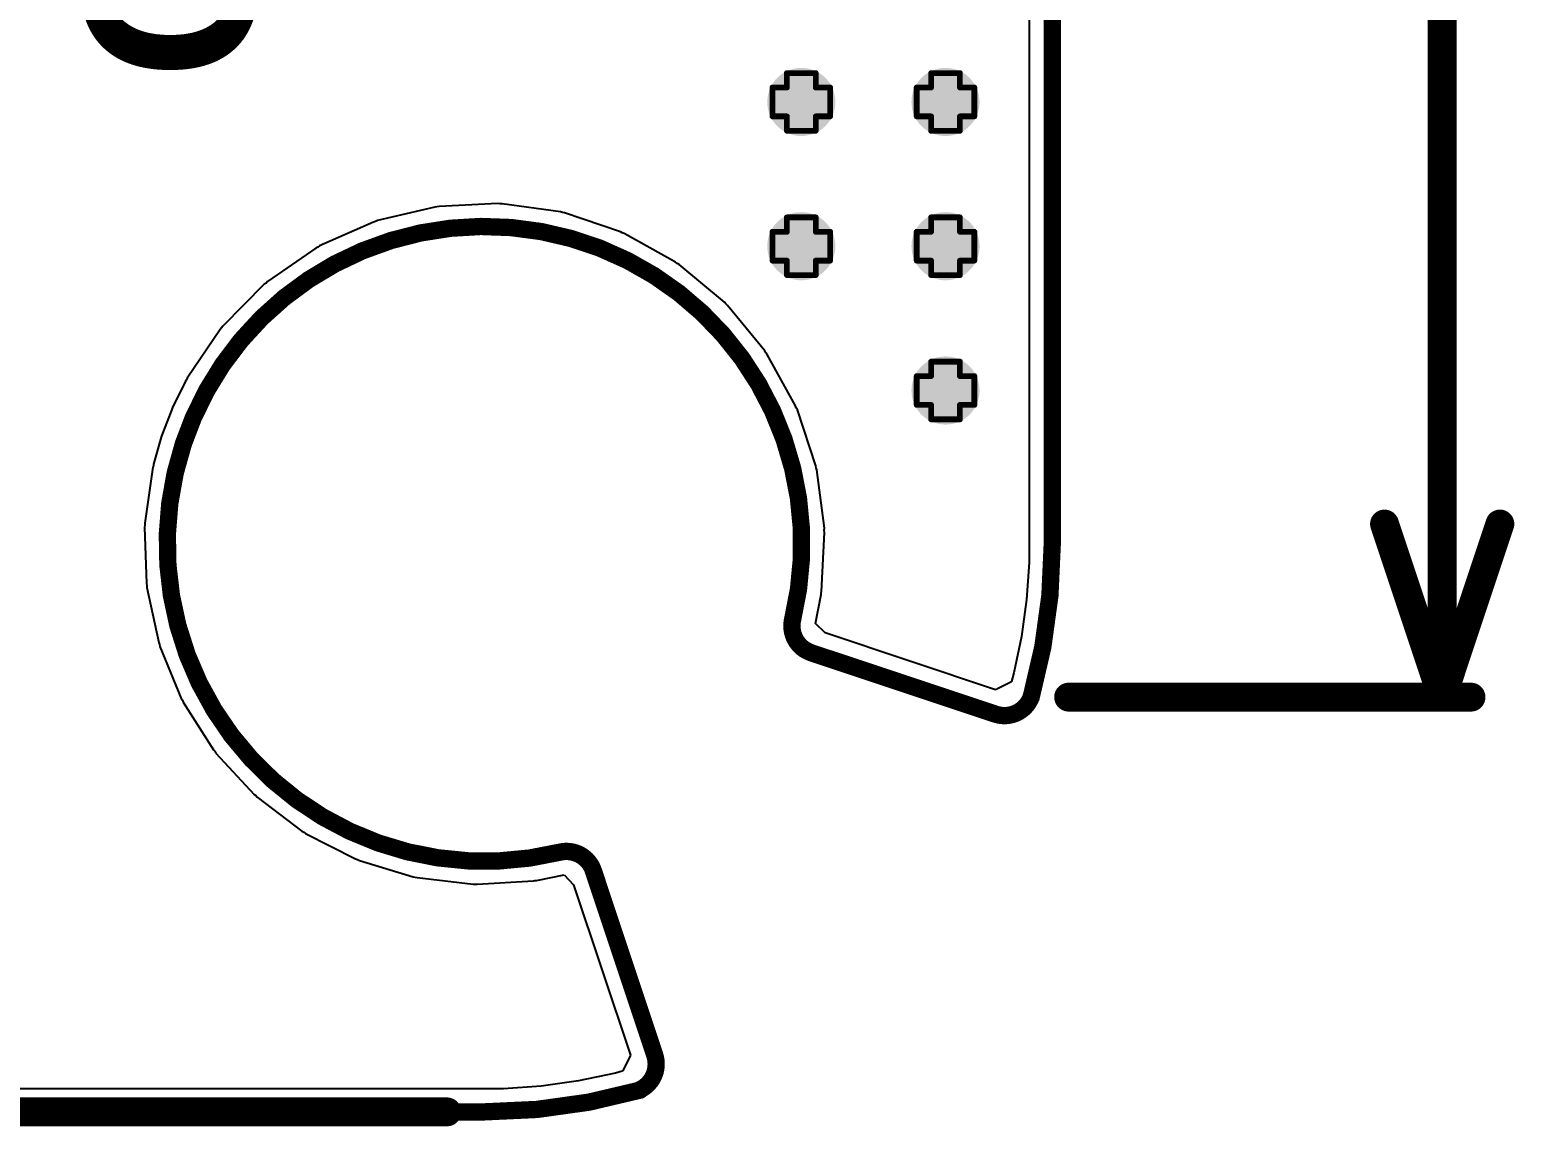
# Model space of a CAD drawing. Header units: inches. Extents: x -25 to 271, y -41 to 15.
# Drawn here: x 69.48 to 82.55, y -38.12 to -28.46 of the extents above; entities that cross this region are included whole.
import ezdxf

# ---------------------------------------------------------------- set-up
doc = ezdxf.new("R2010")
doc.units = ezdxf.units.IN
for name, color, linetype in [('Board_outline', 216, 'Continuous'), ('Bottom Layer', 5, 'Continuous'), ('Bottom Overlay', 54, 'Continuous'), ('Dimensions', 6, 'Continuous'), ('Drill Drawing', 1, 'Continuous'), ('Top Layer', 1, 'Continuous'), ('Via Holes', 16, 'Continuous')]:
    doc.layers.add(name, color=color, linetype=linetype)
doc.styles.add('Arial_Bold', font='', dxfattribs={"height": 0.2})
doc.styles.get('Arial_Bold').set_extended_font_data('Arial', bold=True)

msp = doc.modelspace()

# ---------------------------------------------------------------- hatches: boundary and pattern name
at = {"layer": 'Bottom Layer'}
h = msp.add_hatch(color=5, dxfattribs=at)
edge = h.paths.add_edge_path()
edge.add_arc((76.27112, -29.098494), 0.2999994, 0, 360)
h = msp.add_hatch(color=5, dxfattribs=at)
edge = h.paths.add_edge_path()
edge.add_arc((77.54111999999999, -29.098494), 0.2999994, 0, 360)
h = msp.add_hatch(color=5, dxfattribs=at)
edge = h.paths.add_edge_path()
edge.add_arc((76.27112, -30.368494), 0.2999994, 0, 360)
h = msp.add_hatch(color=5, dxfattribs=at)
edge = h.paths.add_edge_path()
edge.add_arc((77.54111999999999, -30.368494), 0.2999994, 0, 360)
h = msp.add_hatch(color=5, dxfattribs=at)
edge = h.paths.add_edge_path()
edge.add_arc((77.54111999999999, -31.638494), 0.2999994, 0, 360)
at = {"layer": 'Top Layer'}
h = msp.add_hatch(color=1, dxfattribs=at)
edge = h.paths.add_edge_path()
edge.add_arc((76.27112, -29.098494), 0.2999994, 0, 360)
h = msp.add_hatch(color=1, dxfattribs=at)
edge = h.paths.add_edge_path()
edge.add_arc((77.54111999999999, -29.098494), 0.2999994, 0, 360)
h = msp.add_hatch(color=1, dxfattribs=at)
edge = h.paths.add_edge_path()
edge.add_arc((76.27112, -30.368494), 0.2999994, 0, 360)
h = msp.add_hatch(color=1, dxfattribs=at)
edge = h.paths.add_edge_path()
edge.add_arc((77.54111999999999, -30.368494), 0.2999994, 0, 360)
h = msp.add_hatch(color=1, dxfattribs=at)
edge = h.paths.add_edge_path()
edge.add_arc((77.54111999999999, -31.638494), 0.2999994, 0, 360)
at = {"layer": 'Via Holes'}
h = msp.add_hatch(color=7, dxfattribs=at)
edge = h.paths.add_edge_path()
edge.add_arc((76.27112, -29.098494), 0.1499997, 0, 360)
h = msp.add_hatch(color=7, dxfattribs=at)
edge = h.paths.add_edge_path()
edge.add_arc((77.54111999999999, -29.098494), 0.1499997, 0, 360)
h = msp.add_hatch(color=7, dxfattribs=at)
edge = h.paths.add_edge_path()
edge.add_arc((76.27112, -30.368494), 0.1499997, 0, 360)
h = msp.add_hatch(color=7, dxfattribs=at)
edge = h.paths.add_edge_path()
edge.add_arc((77.54111999999999, -30.368494), 0.1499997, 0, 360)
h = msp.add_hatch(color=7, dxfattribs=at)
edge = h.paths.add_edge_path()
edge.add_arc((77.54111999999999, -31.638494), 0.1499997, 0, 360)

# ---------------------------------------------------------------- linework, layer by layer
at = {"layer": 'Board_outline'}
for points in [[(78.481174, -32.988504, 0.1524, 0.1524, 0), (78.481174, 2.011426, 0.1524, 0.1524, 0)], [(70.91730799999999, -31.87776454, 0.1524, 0.1524, -0.9186689612377471), (76.19542799999999, -33.650682, 0.1524, 0.1524, 0)], [(70.830186, -32.105346, 0.1524, 0.1524, 0), (70.91730799999999, -31.877762, 0.1524, 0.1524, 0)], [(74.143362, -35.70299946, 0.1524, 0.1524, -0.5898416657947434), (70.83018854, -32.105346, 0.1524, 0.1524, 0)], [(78.481174, -32.988504, 0.1524, 0.1524, -0.06842916750726406), (78.29549999999999, -34.338006, 0.1524, 0.1524, 0)], [(76.359258, -33.947354, 0.1524, 0.1524, -0.3903331533676688), (76.19542546, -33.650682, 0.1524, 0.1524, 0)], [(76.359258, -33.947354, 0.1524, 0.1524, 0), (77.98130199999999, -34.487612, 0.1524, 0.1524, 0)], [(78.294738, -34.33775199999999, 0.1524, 0.1524, -0.4039957726788183), (77.98130199999999, -34.487612, 0.1524, 0.1524, 0)], [(78.294738, -34.33775199999999, 0.1524, 0.1524, 0), (78.29549999999999, -34.338006, 0.1524, 0.1524, 0)], [(74.143362, -35.703002, 0.1524, 0.1524, -0.3903246055902681), (74.44003654, -35.866578, 0.1524, 0.1524, 0)], [(74.440034, -35.866578, 0.1524, 0.1524, 0), (74.98029199999999, -37.488876, 0.1524, 0.1524, 0)], [(74.98029199999999, -37.488876, 0.1524, 0.1524, -0.3803282808230444), (74.849228, -37.79418399999999, 0.1524, 0.1524, 0)], [(74.850752, -37.797232, 0.1524, 0.1524, -0.06947564469493228), (73.481184, -37.988494, 0.1524, 0.1524, 0)], [(74.849228, -37.79418399999999, 0.1524, 0.1524, 0), (74.850752, -37.797232, 0.1524, 0.1524, 0)], [(-16.51889, -37.988494, 0.1524, 0.1524, 0), (73.481184, -37.988494, 0.1524, 0.1524, 0)]]:
    msp.add_lwpolyline(points, format="xyseb", dxfattribs=at)
for points in [[(70.87920799999999, -31.877762, 0.0762, 0.0762, 1), (70.95540799999999, -31.877762, 0.0762, 0.0762, 1)], [(70.87920799999999, -31.87776454, 0.0762, 0.0762, 1), (70.95540799999999, -31.87776454, 0.0762, 0.0762, 1)], [(70.792086, -32.105346, 0.0762, 0.0762, 1), (70.868286, -32.105346, 0.0762, 0.0762, 1)], [(70.79208854, -32.105346, 0.0762, 0.0762, 1), (70.86828854, -32.105346, 0.0762, 0.0762, 1)], [(78.443074, -32.988504, 0.0762, 0.0762, 1), (78.519274, -32.988504, 0.0762, 0.0762, 1)], [(78.443074, -32.988504, 0.0762, 0.0762, 1), (78.519274, -32.988504, 0.0762, 0.0762, 1)], [(76.15732546, -33.650682, 0.0762, 0.0762, 1), (76.23352546, -33.650682, 0.0762, 0.0762, 1)], [(76.15732799999999, -33.650682, 0.0762, 0.0762, 1), (76.233528, -33.650682, 0.0762, 0.0762, 1)], [(76.321158, -33.947354, 0.0762, 0.0762, 1), (76.397358, -33.947354, 0.0762, 0.0762, 1)], [(76.321158, -33.947354, 0.0762, 0.0762, 1), (76.397358, -33.947354, 0.0762, 0.0762, 1)], [(78.256638, -34.33775199999999, 0.0762, 0.0762, 1), (78.332838, -34.33775199999999, 0.0762, 0.0762, 1)], [(78.256638, -34.33775199999999, 0.0762, 0.0762, 1), (78.332838, -34.33775199999999, 0.0762, 0.0762, 1)], [(78.25739999999999, -34.338006, 0.0762, 0.0762, 1), (78.3336, -34.338006, 0.0762, 0.0762, 1)], [(78.25739999999999, -34.338006, 0.0762, 0.0762, 1), (78.3336, -34.338006, 0.0762, 0.0762, 1)], [(77.943202, -34.487612, 0.0762, 0.0762, 1), (78.01940199999999, -34.487612, 0.0762, 0.0762, 1)], [(77.943202, -34.487612, 0.0762, 0.0762, 1), (78.01940199999999, -34.487612, 0.0762, 0.0762, 1)], [(74.105262, -35.70299946, 0.0762, 0.0762, 1), (74.181462, -35.70299946, 0.0762, 0.0762, 1)], [(74.105262, -35.703002, 0.0762, 0.0762, 1), (74.181462, -35.703002, 0.0762, 0.0762, 1)], [(74.401934, -35.866578, 0.0762, 0.0762, 1), (74.478134, -35.866578, 0.0762, 0.0762, 1)], [(74.40193654, -35.866578, 0.0762, 0.0762, 1), (74.47813654, -35.866578, 0.0762, 0.0762, 1)], [(74.942192, -37.488876, 0.0762, 0.0762, 1), (75.01839199999999, -37.488876, 0.0762, 0.0762, 1)], [(74.942192, -37.488876, 0.0762, 0.0762, 1), (75.01839199999999, -37.488876, 0.0762, 0.0762, 1)], [(74.811128, -37.79418399999999, 0.0762, 0.0762, 1), (74.887328, -37.79418399999999, 0.0762, 0.0762, 1)], [(74.811128, -37.79418399999999, 0.0762, 0.0762, 1), (74.887328, -37.79418399999999, 0.0762, 0.0762, 1)], [(74.812652, -37.797232, 0.0762, 0.0762, 1), (74.88885199999999, -37.797232, 0.0762, 0.0762, 1)], [(74.812652, -37.797232, 0.0762, 0.0762, 1), (74.88885199999999, -37.797232, 0.0762, 0.0762, 1)], [(73.443084, -37.988494, 0.0762, 0.0762, 1), (73.519284, -37.988494, 0.0762, 0.0762, 1)], [(73.443084, -37.988494, 0.0762, 0.0762, 1), (73.519284, -37.988494, 0.0762, 0.0762, 1)]]:
    msp.add_lwpolyline(points, format="xyseb", close=True, dxfattribs=at)
at = {"layer": 'Bottom Layer'}
for p, q in [((78.27726533999999, -12.68313186), (78.2772628, -32.9884913)), ((73.0431356, -30.02346294), (72.53891003999999, -30.14323664)), ((73.0621348, -30.0227619), (73.0431356, -30.02346294)), ((73.0805879, -30.01817212), (73.0621348, -30.0227619)), ((73.59826276, -29.99358492), (73.0805879, -30.01817212)), ((73.61707653999999, -29.99640686), (73.59826276, -29.99358492)), ((73.63605034, -29.9953045), (73.61707653999999, -29.99640686)), ((74.14935894, -30.06675216), (73.63605034, -29.9953045)), ((74.16731673999999, -30.07299548), (74.14935894, -30.06675216)), ((72.50307826, -30.15535498), (72.02964258, -30.36619276)), ((72.52161772, -30.1511589), (72.50307826, -30.15535498)), ((72.53891003999999, -30.14323664), (72.52161772, -30.1511589)), ((74.18617624, -30.07541864), (74.16731673999999, -30.07299548)), ((74.67745796, -30.24043989999999), (74.18617624, -30.07541864)), ((74.69395017999999, -30.24989124), (74.67745796, -30.24043989999999)), ((74.71204259999999, -30.2557561), (74.69395017999999, -30.24989124)), ((75.16439627999999, -30.50867406), (74.71204259999999, -30.2557561)), ((71.99666321999999, -30.38471952), (71.57031914, -30.67937476)), ((72.01411556, -30.3771681), (71.99666321999999, -30.38471952)), ((72.02964258, -30.36619276), (72.01411556, -30.3771681)), ((75.17886666, -30.52101592), (75.16439627999999, -30.50867406)), ((75.195557, -30.53011674), (75.17886666, -30.52101592)), ((75.59341752, -30.8622319), (75.195557, -30.53011674)), ((71.54133012, -30.7036724), (71.17674106, -31.07199526)), ((71.55709082, -30.69302472), (71.54133012, -30.7036724)), ((71.57031914, -30.67937476), (71.55709082, -30.69302472)), ((75.60535805999999, -30.87703248), (75.59341752, -30.8622319)), ((75.6200799, -30.88905938), (75.60535805999999, -30.87703248)), ((75.94975666, -31.28894173999999), (75.6200799, -30.88905938)), ((71.15273805999999, -31.10123066), (70.86244654, -31.53055924)), ((71.16625594, -31.0878601), (71.15273805999999, -31.10123066)), ((71.17674106, -31.07199526), (71.16625594, -31.0878601)), ((75.95875842, -31.3056905), (75.94975666, -31.28894173999999)), ((75.97100884, -31.32023454), (75.95875842, -31.3056905)), ((76.22115566, -31.77412491999999), (75.97100884, -31.32023454)), ((70.84822, -31.55512612), (70.73416892, -31.7881127)), ((70.85689917999998, -31.54374692), (70.84822, -31.55512612)), ((70.86244654, -31.53055924), (70.85689917999998, -31.54374692)), ((70.72687911999999, -31.80486399999999), (70.63975457999999, -32.032448)), ((70.73180418, -31.79704334), (70.72687911999999, -31.80486399999999)), ((70.73416892, -31.7881127), (70.73180418, -31.79704334)), ((76.22690622, -31.79224528), (76.22115566, -31.77412491999999)), ((76.23626103999999, -31.808801), (76.22690622, -31.79224528)), ((76.39827748, -32.30108348), (76.23626103999999, -31.808801)), ((70.6340599, -32.0495549), (70.56617332, -32.28817774)), ((70.63821788, -32.0414396), (70.6340599, -32.0495549)), ((70.63975457999999, -32.032448), (70.63821788, -32.0414396)), ((70.56617332, -32.28817774), (70.56506841999999, -32.30182008)), ((70.56049895999999, -32.31472581999999), (70.48939673999999, -32.8052938)), ((70.56506841999999, -32.30182008), (70.56049895999999, -32.31472581999999)), ((76.40058379999999, -32.3199506), (76.39827748, -32.30108348)), ((76.40672044, -32.33795412), (76.40058379999999, -32.3199506)), ((76.47502865999999, -32.85168944), (76.40672044, -32.33795412)), ((70.48939673999999, -32.8052938), (70.49034923999999, -32.8234675)), ((70.49034923999999, -32.8234675), (70.48740538, -32.84141514)), ((70.48740538, -32.84141514), (70.50410842, -33.3368269)), ((76.44876252, -33.40700202), (76.47651456, -32.88948718)), ((76.47380946, -32.87066578), (76.47502865999999, -32.85168944)), ((76.47651456, -32.88948718), (76.47380946, -32.87066578)), ((78.2772628, -32.9884913), (78.27725009999999, -33.15240512)), ((78.27725009999999, -33.15240512), (78.2548473, -33.47941996)), ((70.50410842, -33.3368269), (70.5082537, -33.35453578)), ((70.5082537, -33.35453578), (70.50852802, -33.37273234)), ((70.50852802, -33.37273234), (70.61251054, -33.8573999)), ((76.39554951999999, -33.68976498), (76.44527255999999, -33.43516808)), ((76.44522429999999, -33.42086788), (76.44876252, -33.40700202)), ((76.44527255999999, -33.43516808), (76.44522429999999, -33.42086788)), ((78.2548473, -33.47941996), (78.21016362, -33.80419452)), ((76.4809113, -33.7729576), (76.39554951999999, -33.68976498)), ((70.61251054, -33.8573999), (70.61972413999999, -33.8741004)), ((77.98265835999999, -34.2731471), (76.4809113, -33.7729576)), ((78.21016362, -33.80419452), (78.14351147999999, -34.12467394)), ((70.61972413999999, -33.8741004), (70.62320648, -33.89195914)), ((70.62320648, -33.89195914), (70.81119441999999, -34.35062471999999)), ((78.11761618, -34.20562628), (77.98265835999999, -34.2731471)), ((78.12191639999999, -34.20032276), (78.11761618, -34.20562628)), ((78.14351147999999, -34.12467394), (78.12191639999999, -34.20032276)), ((70.81119441999999, -34.35062471999999), (70.82125027999999, -34.3657936)), ((70.82125027999999, -34.3657936), (70.82783142, -34.38275064)), ((70.82783142, -34.38275064), (71.09391165999999, -34.80097687999999)), ((71.09391165999999, -34.80097687999999), (71.10648465999999, -34.81412646)), ((71.10648465999999, -34.81412646), (71.11596139999999, -34.82965601999999)), ((71.11596139999999, -34.82965601999999), (71.45175702, -35.19428318)), ((71.45175702, -35.19428318), (71.466456, -35.20500452)), ((71.466456, -35.20500452), (71.47852608, -35.21861384)), ((71.47852608, -35.21861384), (71.87347575999999, -35.51817128)), ((71.87347575999999, -35.51817128), (71.88983843999999, -35.52612655999999)), ((71.88983843999999, -35.52612655999999), (71.9041234, -35.53738892)), ((71.9041234, -35.53738892), (72.34578114, -35.762438)), ((72.34578114, -35.762438), (72.3632919, -35.76737576)), ((72.3632919, -35.76737576), (72.3793447, -35.7759381)), ((72.3793447, -35.7759381), (72.85382431999999, -35.91940238)), ((72.85382431999999, -35.91940238), (72.87192689999999, -35.92116768)), ((72.87192689999999, -35.92116768), (72.88924461999999, -35.92676076)), ((72.88924461999999, -35.92676076), (73.38160838, -35.98412665999999)), ((73.9125268, -35.9545636), (73.9257602, -35.9510711)), ((73.9257602, -35.9510711), (73.93945079999999, -35.95109142)), ((73.93945079999999, -35.95109142), (74.18284376, -35.90304732)), ((74.18284376, -35.90304732), (74.26576205999999, -35.98860976)), ((73.38160838, -35.98412665999999), (73.39975159999999, -35.98266615999999)), ((73.39975159999999, -35.98266615999999), (73.4177729, -35.9851071)), ((73.4177729, -35.9851071), (73.9125268, -35.9545636)), ((74.26576205999999, -35.98860976), (74.76596679999999, -37.49065654)), ((74.76596679999999, -37.49065654), (74.69871013999999, -37.62583026)), ((74.6348774, -37.64670398), (74.30921384, -37.71547956)), ((74.69370887999999, -37.6299476), (74.6348774, -37.64670398)), ((74.69871013999999, -37.62583026), (74.69370887999999, -37.6299476)), ((73.9796209, -37.76150944), (73.64757431999999, -37.78458534)), ((74.30921384, -37.71547956), (73.9796209, -37.76150944)), ((73.48118146, -37.78458788), (42.90248214, -37.78458788)), ((73.64757431999999, -37.78458534), (73.48118146, -37.78458788))]:
    msp.add_line(p, q, dxfattribs=at)
at = {"layer": 'Dimensions'}
for points in [[(81.91499999999999, -34.33775199999999, 0.254, 0.254, 0), (81.91499999999999, -23.11237948, 0.254, 0.254, 0)], [(81.407, -32.81375199999999, 0.254, 0.254, 0), (81.91499999999999, -34.33775199999999, 0.254, 0.254, 0)], [(81.91499999999999, -34.33775199999999, 0.254, 0.254, 0), (82.423, -32.81375199999999, 0.254, 0.254, 0)], [(78.624938, -34.33775199999999, 0.254, 0.254, 0), (82.169, -34.33775199999999, 0.254, 0.254, 0)], [(50.827686, -37.988494, 0.254, 0.254, 0), (73.150984, -37.988494, 0.254, 0.254, 0)]]:
    msp.add_lwpolyline(points, format="xyseb", dxfattribs=at)
for points in [[(81.34349999999999, -32.81375199999999, 0.127, 0.127, 1), (81.4705, -32.81375199999999, 0.127, 0.127, 1)], [(82.3595, -32.81375199999999, 0.127, 0.127, 1), (82.48649999999999, -32.81375199999999, 0.127, 0.127, 1)], [(78.561438, -34.33775199999999, 0.127, 0.127, 1), (78.688438, -34.33775199999999, 0.127, 0.127, 1)], [(81.8515, -34.33775199999999, 0.127, 0.127, 1), (81.9785, -34.33775199999999, 0.127, 0.127, 1)], [(81.8515, -34.33775199999999, 0.127, 0.127, 1), (81.9785, -34.33775199999999, 0.127, 0.127, 1)], [(81.8515, -34.33775199999999, 0.127, 0.127, 1), (81.9785, -34.33775199999999, 0.127, 0.127, 1)], [(82.10549999999999, -34.33775199999999, 0.127, 0.127, 1), (82.23249999999999, -34.33775199999999, 0.127, 0.127, 1)], [(73.087484, -37.988494, 0.127, 0.127, 1), (73.214484, -37.988494, 0.127, 0.127, 1)]]:
    msp.add_lwpolyline(points, format="xyseb", close=True, dxfattribs=at)
at = {"layer": 'Drill Drawing'}
for points in [[(76.14411999999999, -28.971494, 0.0508, 0.0508, 0), (76.14411999999999, -28.844494, 0.0508, 0.0508, 0)], [(76.14411999999999, -28.844494, 0.0508, 0.0508, 0), (76.39811999999999, -28.844494, 0.0508, 0.0508, 0)], [(76.39811999999999, -28.971494, 0.0508, 0.0508, 0), (76.39811999999999, -28.844494, 0.0508, 0.0508, 0)], [(77.41412, -28.971494, 0.0508, 0.0508, 0), (77.41412, -28.844494, 0.0508, 0.0508, 0)], [(77.41412, -28.844494, 0.0508, 0.0508, 0), (77.66811999999999, -28.844494, 0.0508, 0.0508, 0)], [(77.66811999999999, -28.971494, 0.0508, 0.0508, 0), (77.66811999999999, -28.844494, 0.0508, 0.0508, 0)], [(76.01711999999999, -29.225494, 0.0508, 0.0508, 0), (76.01711999999999, -28.971494, 0.0508, 0.0508, 0)], [(76.01711999999999, -28.971494, 0.0508, 0.0508, 0), (76.14411999999999, -28.971494, 0.0508, 0.0508, 0)], [(76.39811999999999, -28.971494, 0.0508, 0.0508, 0), (76.52511999999999, -28.971494, 0.0508, 0.0508, 0)], [(76.52511999999999, -29.225494, 0.0508, 0.0508, 0), (76.52511999999999, -28.971494, 0.0508, 0.0508, 0)], [(77.28712, -29.225494, 0.0508, 0.0508, 0), (77.28712, -28.971494, 0.0508, 0.0508, 0)], [(77.28712, -28.971494, 0.0508, 0.0508, 0), (77.41412, -28.971494, 0.0508, 0.0508, 0)], [(77.66811999999999, -28.971494, 0.0508, 0.0508, 0), (77.79512, -28.971494, 0.0508, 0.0508, 0)], [(77.79512, -29.225494, 0.0508, 0.0508, 0), (77.79512, -28.971494, 0.0508, 0.0508, 0)], [(76.01711999999999, -29.225494, 0.0508, 0.0508, 0), (76.14411999999999, -29.225494, 0.0508, 0.0508, 0)], [(76.14411999999999, -29.352494, 0.0508, 0.0508, 0), (76.14411999999999, -29.225494, 0.0508, 0.0508, 0)], [(76.39811999999999, -29.225494, 0.0508, 0.0508, 0), (76.52511999999999, -29.225494, 0.0508, 0.0508, 0)], [(76.39811999999999, -29.352494, 0.0508, 0.0508, 0), (76.39811999999999, -29.225494, 0.0508, 0.0508, 0)], [(77.28712, -29.225494, 0.0508, 0.0508, 0), (77.41412, -29.225494, 0.0508, 0.0508, 0)], [(77.41412, -29.352494, 0.0508, 0.0508, 0), (77.41412, -29.225494, 0.0508, 0.0508, 0)], [(77.66811999999999, -29.225494, 0.0508, 0.0508, 0), (77.79512, -29.225494, 0.0508, 0.0508, 0)], [(77.66811999999999, -29.352494, 0.0508, 0.0508, 0), (77.66811999999999, -29.225494, 0.0508, 0.0508, 0)], [(76.14411999999999, -29.352494, 0.0508, 0.0508, 0), (76.39811999999999, -29.352494, 0.0508, 0.0508, 0)], [(77.41412, -29.352494, 0.0508, 0.0508, 0), (77.66811999999999, -29.352494, 0.0508, 0.0508, 0)], [(76.14411999999999, -30.241494, 0.0508, 0.0508, 0), (76.14411999999999, -30.114494, 0.0508, 0.0508, 0)], [(76.14411999999999, -30.114494, 0.0508, 0.0508, 0), (76.39811999999999, -30.114494, 0.0508, 0.0508, 0)], [(76.39811999999999, -30.241494, 0.0508, 0.0508, 0), (76.39811999999999, -30.114494, 0.0508, 0.0508, 0)], [(77.41412, -30.241494, 0.0508, 0.0508, 0), (77.41412, -30.114494, 0.0508, 0.0508, 0)], [(77.41412, -30.114494, 0.0508, 0.0508, 0), (77.66811999999999, -30.114494, 0.0508, 0.0508, 0)], [(77.66811999999999, -30.241494, 0.0508, 0.0508, 0), (77.66811999999999, -30.114494, 0.0508, 0.0508, 0)], [(76.01711999999999, -30.495494, 0.0508, 0.0508, 0), (76.01711999999999, -30.241494, 0.0508, 0.0508, 0)], [(76.01711999999999, -30.241494, 0.0508, 0.0508, 0), (76.14411999999999, -30.241494, 0.0508, 0.0508, 0)], [(76.39811999999999, -30.241494, 0.0508, 0.0508, 0), (76.52511999999999, -30.241494, 0.0508, 0.0508, 0)], [(76.52511999999999, -30.495494, 0.0508, 0.0508, 0), (76.52511999999999, -30.241494, 0.0508, 0.0508, 0)], [(77.28712, -30.495494, 0.0508, 0.0508, 0), (77.28712, -30.241494, 0.0508, 0.0508, 0)], [(77.28712, -30.241494, 0.0508, 0.0508, 0), (77.41412, -30.241494, 0.0508, 0.0508, 0)], [(77.66811999999999, -30.241494, 0.0508, 0.0508, 0), (77.79512, -30.241494, 0.0508, 0.0508, 0)], [(77.79512, -30.495494, 0.0508, 0.0508, 0), (77.79512, -30.241494, 0.0508, 0.0508, 0)], [(76.01711999999999, -30.495494, 0.0508, 0.0508, 0), (76.14411999999999, -30.495494, 0.0508, 0.0508, 0)], [(76.14411999999999, -30.622494, 0.0508, 0.0508, 0), (76.14411999999999, -30.495494, 0.0508, 0.0508, 0)], [(76.39811999999999, -30.495494, 0.0508, 0.0508, 0), (76.52511999999999, -30.495494, 0.0508, 0.0508, 0)], [(76.39811999999999, -30.622494, 0.0508, 0.0508, 0), (76.39811999999999, -30.495494, 0.0508, 0.0508, 0)], [(77.28712, -30.495494, 0.0508, 0.0508, 0), (77.41412, -30.495494, 0.0508, 0.0508, 0)], [(77.41412, -30.622494, 0.0508, 0.0508, 0), (77.41412, -30.495494, 0.0508, 0.0508, 0)], [(77.66811999999999, -30.495494, 0.0508, 0.0508, 0), (77.79512, -30.495494, 0.0508, 0.0508, 0)], [(77.66811999999999, -30.622494, 0.0508, 0.0508, 0), (77.66811999999999, -30.495494, 0.0508, 0.0508, 0)], [(76.14411999999999, -30.622494, 0.0508, 0.0508, 0), (76.39811999999999, -30.622494, 0.0508, 0.0508, 0)], [(77.41412, -30.622494, 0.0508, 0.0508, 0), (77.66811999999999, -30.622494, 0.0508, 0.0508, 0)], [(77.41412, -31.511494, 0.0508, 0.0508, 0), (77.41412, -31.384494, 0.0508, 0.0508, 0)], [(77.41412, -31.384494, 0.0508, 0.0508, 0), (77.66811999999999, -31.384494, 0.0508, 0.0508, 0)], [(77.66811999999999, -31.511494, 0.0508, 0.0508, 0), (77.66811999999999, -31.384494, 0.0508, 0.0508, 0)], [(77.28712, -31.765494, 0.0508, 0.0508, 0), (77.28712, -31.511494, 0.0508, 0.0508, 0)], [(77.28712, -31.511494, 0.0508, 0.0508, 0), (77.41412, -31.511494, 0.0508, 0.0508, 0)], [(77.66811999999999, -31.511494, 0.0508, 0.0508, 0), (77.79512, -31.511494, 0.0508, 0.0508, 0)], [(77.79512, -31.765494, 0.0508, 0.0508, 0), (77.79512, -31.511494, 0.0508, 0.0508, 0)], [(77.28712, -31.765494, 0.0508, 0.0508, 0), (77.41412, -31.765494, 0.0508, 0.0508, 0)], [(77.41412, -31.892494, 0.0508, 0.0508, 0), (77.41412, -31.765494, 0.0508, 0.0508, 0)], [(77.66811999999999, -31.765494, 0.0508, 0.0508, 0), (77.79512, -31.765494, 0.0508, 0.0508, 0)], [(77.66811999999999, -31.892494, 0.0508, 0.0508, 0), (77.66811999999999, -31.765494, 0.0508, 0.0508, 0)], [(77.41412, -31.892494, 0.0508, 0.0508, 0), (77.66811999999999, -31.892494, 0.0508, 0.0508, 0)]]:
    msp.add_lwpolyline(points, format="xyseb", dxfattribs=at)
for points in [[(76.13141999999999, -28.844494, 0.0254, 0.0254, 1), (76.15682, -28.844494, 0.0254, 0.0254, 1)], [(76.13141999999999, -28.844494, 0.0254, 0.0254, 1), (76.15682, -28.844494, 0.0254, 0.0254, 1)], [(76.38542, -28.844494, 0.0254, 0.0254, 1), (76.41082, -28.844494, 0.0254, 0.0254, 1)], [(76.38542, -28.844494, 0.0254, 0.0254, 1), (76.41082, -28.844494, 0.0254, 0.0254, 1)], [(77.40141999999999, -28.844494, 0.0254, 0.0254, 1), (77.42681999999999, -28.844494, 0.0254, 0.0254, 1)], [(77.40141999999999, -28.844494, 0.0254, 0.0254, 1), (77.42681999999999, -28.844494, 0.0254, 0.0254, 1)], [(77.65541999999999, -28.844494, 0.0254, 0.0254, 1), (77.68082, -28.844494, 0.0254, 0.0254, 1)], [(77.65541999999999, -28.844494, 0.0254, 0.0254, 1), (77.68082, -28.844494, 0.0254, 0.0254, 1)], [(76.00442, -28.971494, 0.0254, 0.0254, 1), (76.02982, -28.971494, 0.0254, 0.0254, 1)], [(76.00442, -28.971494, 0.0254, 0.0254, 1), (76.02982, -28.971494, 0.0254, 0.0254, 1)], [(76.13141999999999, -28.971494, 0.0254, 0.0254, 1), (76.15682, -28.971494, 0.0254, 0.0254, 1)], [(76.13141999999999, -28.971494, 0.0254, 0.0254, 1), (76.15682, -28.971494, 0.0254, 0.0254, 1)], [(76.38542, -28.971494, 0.0254, 0.0254, 1), (76.41082, -28.971494, 0.0254, 0.0254, 1)], [(76.38542, -28.971494, 0.0254, 0.0254, 1), (76.41082, -28.971494, 0.0254, 0.0254, 1)], [(76.51242, -28.971494, 0.0254, 0.0254, 1), (76.53782, -28.971494, 0.0254, 0.0254, 1)], [(76.51242, -28.971494, 0.0254, 0.0254, 1), (76.53782, -28.971494, 0.0254, 0.0254, 1)], [(77.27441999999999, -28.971494, 0.0254, 0.0254, 1), (77.29982, -28.971494, 0.0254, 0.0254, 1)], [(77.27441999999999, -28.971494, 0.0254, 0.0254, 1), (77.29982, -28.971494, 0.0254, 0.0254, 1)], [(77.40141999999999, -28.971494, 0.0254, 0.0254, 1), (77.42681999999999, -28.971494, 0.0254, 0.0254, 1)], [(77.40141999999999, -28.971494, 0.0254, 0.0254, 1), (77.42681999999999, -28.971494, 0.0254, 0.0254, 1)], [(77.65541999999999, -28.971494, 0.0254, 0.0254, 1), (77.68082, -28.971494, 0.0254, 0.0254, 1)], [(77.65541999999999, -28.971494, 0.0254, 0.0254, 1), (77.68082, -28.971494, 0.0254, 0.0254, 1)], [(77.78242, -28.971494, 0.0254, 0.0254, 1), (77.80781999999999, -28.971494, 0.0254, 0.0254, 1)], [(77.78242, -28.971494, 0.0254, 0.0254, 1), (77.80781999999999, -28.971494, 0.0254, 0.0254, 1)], [(76.00442, -29.225494, 0.0254, 0.0254, 1), (76.02982, -29.225494, 0.0254, 0.0254, 1)], [(76.00442, -29.225494, 0.0254, 0.0254, 1), (76.02982, -29.225494, 0.0254, 0.0254, 1)], [(76.13141999999999, -29.225494, 0.0254, 0.0254, 1), (76.15682, -29.225494, 0.0254, 0.0254, 1)], [(76.13141999999999, -29.225494, 0.0254, 0.0254, 1), (76.15682, -29.225494, 0.0254, 0.0254, 1)], [(76.38542, -29.225494, 0.0254, 0.0254, 1), (76.41082, -29.225494, 0.0254, 0.0254, 1)], [(76.38542, -29.225494, 0.0254, 0.0254, 1), (76.41082, -29.225494, 0.0254, 0.0254, 1)], [(76.51242, -29.225494, 0.0254, 0.0254, 1), (76.53782, -29.225494, 0.0254, 0.0254, 1)], [(76.51242, -29.225494, 0.0254, 0.0254, 1), (76.53782, -29.225494, 0.0254, 0.0254, 1)], [(77.27441999999999, -29.225494, 0.0254, 0.0254, 1), (77.29982, -29.225494, 0.0254, 0.0254, 1)], [(77.27441999999999, -29.225494, 0.0254, 0.0254, 1), (77.29982, -29.225494, 0.0254, 0.0254, 1)], [(77.40141999999999, -29.225494, 0.0254, 0.0254, 1), (77.42681999999999, -29.225494, 0.0254, 0.0254, 1)], [(77.40141999999999, -29.225494, 0.0254, 0.0254, 1), (77.42681999999999, -29.225494, 0.0254, 0.0254, 1)], [(77.65541999999999, -29.225494, 0.0254, 0.0254, 1), (77.68082, -29.225494, 0.0254, 0.0254, 1)], [(77.65541999999999, -29.225494, 0.0254, 0.0254, 1), (77.68082, -29.225494, 0.0254, 0.0254, 1)], [(77.78242, -29.225494, 0.0254, 0.0254, 1), (77.80781999999999, -29.225494, 0.0254, 0.0254, 1)], [(77.78242, -29.225494, 0.0254, 0.0254, 1), (77.80781999999999, -29.225494, 0.0254, 0.0254, 1)], [(76.13141999999999, -29.352494, 0.0254, 0.0254, 1), (76.15682, -29.352494, 0.0254, 0.0254, 1)], [(76.13141999999999, -29.352494, 0.0254, 0.0254, 1), (76.15682, -29.352494, 0.0254, 0.0254, 1)], [(76.38542, -29.352494, 0.0254, 0.0254, 1), (76.41082, -29.352494, 0.0254, 0.0254, 1)], [(76.38542, -29.352494, 0.0254, 0.0254, 1), (76.41082, -29.352494, 0.0254, 0.0254, 1)], [(77.40141999999999, -29.352494, 0.0254, 0.0254, 1), (77.42681999999999, -29.352494, 0.0254, 0.0254, 1)], [(77.40141999999999, -29.352494, 0.0254, 0.0254, 1), (77.42681999999999, -29.352494, 0.0254, 0.0254, 1)], [(77.65541999999999, -29.352494, 0.0254, 0.0254, 1), (77.68082, -29.352494, 0.0254, 0.0254, 1)], [(77.65541999999999, -29.352494, 0.0254, 0.0254, 1), (77.68082, -29.352494, 0.0254, 0.0254, 1)], [(76.13141999999999, -30.114494, 0.0254, 0.0254, 1), (76.15682, -30.114494, 0.0254, 0.0254, 1)], [(76.13141999999999, -30.114494, 0.0254, 0.0254, 1), (76.15682, -30.114494, 0.0254, 0.0254, 1)], [(76.38542, -30.114494, 0.0254, 0.0254, 1), (76.41082, -30.114494, 0.0254, 0.0254, 1)], [(76.38542, -30.114494, 0.0254, 0.0254, 1), (76.41082, -30.114494, 0.0254, 0.0254, 1)], [(77.40141999999999, -30.114494, 0.0254, 0.0254, 1), (77.42681999999999, -30.114494, 0.0254, 0.0254, 1)], [(77.40141999999999, -30.114494, 0.0254, 0.0254, 1), (77.42681999999999, -30.114494, 0.0254, 0.0254, 1)], [(77.65541999999999, -30.114494, 0.0254, 0.0254, 1), (77.68082, -30.114494, 0.0254, 0.0254, 1)], [(77.65541999999999, -30.114494, 0.0254, 0.0254, 1), (77.68082, -30.114494, 0.0254, 0.0254, 1)], [(76.00442, -30.241494, 0.0254, 0.0254, 1), (76.02982, -30.241494, 0.0254, 0.0254, 1)], [(76.00442, -30.241494, 0.0254, 0.0254, 1), (76.02982, -30.241494, 0.0254, 0.0254, 1)], [(76.13141999999999, -30.241494, 0.0254, 0.0254, 1), (76.15682, -30.241494, 0.0254, 0.0254, 1)], [(76.13141999999999, -30.241494, 0.0254, 0.0254, 1), (76.15682, -30.241494, 0.0254, 0.0254, 1)], [(76.38542, -30.241494, 0.0254, 0.0254, 1), (76.41082, -30.241494, 0.0254, 0.0254, 1)], [(76.38542, -30.241494, 0.0254, 0.0254, 1), (76.41082, -30.241494, 0.0254, 0.0254, 1)], [(76.51242, -30.241494, 0.0254, 0.0254, 1), (76.53782, -30.241494, 0.0254, 0.0254, 1)], [(76.51242, -30.241494, 0.0254, 0.0254, 1), (76.53782, -30.241494, 0.0254, 0.0254, 1)], [(77.27441999999999, -30.241494, 0.0254, 0.0254, 1), (77.29982, -30.241494, 0.0254, 0.0254, 1)], [(77.27441999999999, -30.241494, 0.0254, 0.0254, 1), (77.29982, -30.241494, 0.0254, 0.0254, 1)], [(77.40141999999999, -30.241494, 0.0254, 0.0254, 1), (77.42681999999999, -30.241494, 0.0254, 0.0254, 1)], [(77.40141999999999, -30.241494, 0.0254, 0.0254, 1), (77.42681999999999, -30.241494, 0.0254, 0.0254, 1)], [(77.65541999999999, -30.241494, 0.0254, 0.0254, 1), (77.68082, -30.241494, 0.0254, 0.0254, 1)], [(77.65541999999999, -30.241494, 0.0254, 0.0254, 1), (77.68082, -30.241494, 0.0254, 0.0254, 1)], [(77.78242, -30.241494, 0.0254, 0.0254, 1), (77.80781999999999, -30.241494, 0.0254, 0.0254, 1)], [(77.78242, -30.241494, 0.0254, 0.0254, 1), (77.80781999999999, -30.241494, 0.0254, 0.0254, 1)], [(76.00442, -30.495494, 0.0254, 0.0254, 1), (76.02982, -30.495494, 0.0254, 0.0254, 1)], [(76.00442, -30.495494, 0.0254, 0.0254, 1), (76.02982, -30.495494, 0.0254, 0.0254, 1)], [(76.13141999999999, -30.495494, 0.0254, 0.0254, 1), (76.15682, -30.495494, 0.0254, 0.0254, 1)], [(76.13141999999999, -30.495494, 0.0254, 0.0254, 1), (76.15682, -30.495494, 0.0254, 0.0254, 1)], [(76.38542, -30.495494, 0.0254, 0.0254, 1), (76.41082, -30.495494, 0.0254, 0.0254, 1)], [(76.38542, -30.495494, 0.0254, 0.0254, 1), (76.41082, -30.495494, 0.0254, 0.0254, 1)], [(76.51242, -30.495494, 0.0254, 0.0254, 1), (76.53782, -30.495494, 0.0254, 0.0254, 1)], [(76.51242, -30.495494, 0.0254, 0.0254, 1), (76.53782, -30.495494, 0.0254, 0.0254, 1)], [(77.27441999999999, -30.495494, 0.0254, 0.0254, 1), (77.29982, -30.495494, 0.0254, 0.0254, 1)], [(77.27441999999999, -30.495494, 0.0254, 0.0254, 1), (77.29982, -30.495494, 0.0254, 0.0254, 1)], [(77.40141999999999, -30.495494, 0.0254, 0.0254, 1), (77.42681999999999, -30.495494, 0.0254, 0.0254, 1)], [(77.40141999999999, -30.495494, 0.0254, 0.0254, 1), (77.42681999999999, -30.495494, 0.0254, 0.0254, 1)], [(77.65541999999999, -30.495494, 0.0254, 0.0254, 1), (77.68082, -30.495494, 0.0254, 0.0254, 1)], [(77.65541999999999, -30.495494, 0.0254, 0.0254, 1), (77.68082, -30.495494, 0.0254, 0.0254, 1)], [(77.78242, -30.495494, 0.0254, 0.0254, 1), (77.80781999999999, -30.495494, 0.0254, 0.0254, 1)], [(77.78242, -30.495494, 0.0254, 0.0254, 1), (77.80781999999999, -30.495494, 0.0254, 0.0254, 1)], [(76.13141999999999, -30.622494, 0.0254, 0.0254, 1), (76.15682, -30.622494, 0.0254, 0.0254, 1)], [(76.13141999999999, -30.622494, 0.0254, 0.0254, 1), (76.15682, -30.622494, 0.0254, 0.0254, 1)], [(76.38542, -30.622494, 0.0254, 0.0254, 1), (76.41082, -30.622494, 0.0254, 0.0254, 1)], [(76.38542, -30.622494, 0.0254, 0.0254, 1), (76.41082, -30.622494, 0.0254, 0.0254, 1)], [(77.40141999999999, -30.622494, 0.0254, 0.0254, 1), (77.42681999999999, -30.622494, 0.0254, 0.0254, 1)], [(77.40141999999999, -30.622494, 0.0254, 0.0254, 1), (77.42681999999999, -30.622494, 0.0254, 0.0254, 1)], [(77.65541999999999, -30.622494, 0.0254, 0.0254, 1), (77.68082, -30.622494, 0.0254, 0.0254, 1)], [(77.65541999999999, -30.622494, 0.0254, 0.0254, 1), (77.68082, -30.622494, 0.0254, 0.0254, 1)], [(77.40141999999999, -31.384494, 0.0254, 0.0254, 1), (77.42681999999999, -31.384494, 0.0254, 0.0254, 1)], [(77.40141999999999, -31.384494, 0.0254, 0.0254, 1), (77.42681999999999, -31.384494, 0.0254, 0.0254, 1)], [(77.65541999999999, -31.384494, 0.0254, 0.0254, 1), (77.68082, -31.384494, 0.0254, 0.0254, 1)], [(77.65541999999999, -31.384494, 0.0254, 0.0254, 1), (77.68082, -31.384494, 0.0254, 0.0254, 1)], [(77.27441999999999, -31.511494, 0.0254, 0.0254, 1), (77.29982, -31.511494, 0.0254, 0.0254, 1)], [(77.27441999999999, -31.511494, 0.0254, 0.0254, 1), (77.29982, -31.511494, 0.0254, 0.0254, 1)], [(77.40141999999999, -31.511494, 0.0254, 0.0254, 1), (77.42681999999999, -31.511494, 0.0254, 0.0254, 1)], [(77.40141999999999, -31.511494, 0.0254, 0.0254, 1), (77.42681999999999, -31.511494, 0.0254, 0.0254, 1)], [(77.65541999999999, -31.511494, 0.0254, 0.0254, 1), (77.68082, -31.511494, 0.0254, 0.0254, 1)], [(77.65541999999999, -31.511494, 0.0254, 0.0254, 1), (77.68082, -31.511494, 0.0254, 0.0254, 1)], [(77.78242, -31.511494, 0.0254, 0.0254, 1), (77.80781999999999, -31.511494, 0.0254, 0.0254, 1)], [(77.78242, -31.511494, 0.0254, 0.0254, 1), (77.80781999999999, -31.511494, 0.0254, 0.0254, 1)], [(77.27441999999999, -31.765494, 0.0254, 0.0254, 1), (77.29982, -31.765494, 0.0254, 0.0254, 1)], [(77.27441999999999, -31.765494, 0.0254, 0.0254, 1), (77.29982, -31.765494, 0.0254, 0.0254, 1)], [(77.40141999999999, -31.765494, 0.0254, 0.0254, 1), (77.42681999999999, -31.765494, 0.0254, 0.0254, 1)], [(77.40141999999999, -31.765494, 0.0254, 0.0254, 1), (77.42681999999999, -31.765494, 0.0254, 0.0254, 1)], [(77.65541999999999, -31.765494, 0.0254, 0.0254, 1), (77.68082, -31.765494, 0.0254, 0.0254, 1)], [(77.65541999999999, -31.765494, 0.0254, 0.0254, 1), (77.68082, -31.765494, 0.0254, 0.0254, 1)], [(77.78242, -31.765494, 0.0254, 0.0254, 1), (77.80781999999999, -31.765494, 0.0254, 0.0254, 1)], [(77.78242, -31.765494, 0.0254, 0.0254, 1), (77.80781999999999, -31.765494, 0.0254, 0.0254, 1)], [(77.40141999999999, -31.892494, 0.0254, 0.0254, 1), (77.42681999999999, -31.892494, 0.0254, 0.0254, 1)], [(77.40141999999999, -31.892494, 0.0254, 0.0254, 1), (77.42681999999999, -31.892494, 0.0254, 0.0254, 1)], [(77.65541999999999, -31.892494, 0.0254, 0.0254, 1), (77.68082, -31.892494, 0.0254, 0.0254, 1)], [(77.65541999999999, -31.892494, 0.0254, 0.0254, 1), (77.68082, -31.892494, 0.0254, 0.0254, 1)]]:
    msp.add_lwpolyline(points, format="xyseb", close=True, dxfattribs=at)
at = {"layer": 'Top Layer'}
for p, q in [((78.27726533999999, -12.68313186), (78.2772628, -32.9884913)), ((78.27726533999999, -15.039594), (78.2772628, -32.9884913)), ((73.0431356, -30.02346294), (72.53891003999999, -30.14323664)), ((73.0431356, -30.02346294), (72.53891003999999, -30.14323664)), ((73.0621348, -30.0227619), (73.0431356, -30.02346294)), ((73.0621348, -30.0227619), (73.0431356, -30.02346294)), ((73.0805879, -30.01817212), (73.0621348, -30.0227619)), ((73.0805879, -30.01817212), (73.0621348, -30.0227619)), ((73.59826276, -29.99358492), (73.0805879, -30.01817212)), ((73.59826276, -29.99358492), (73.0805879, -30.01817212)), ((73.61707653999999, -29.99640686), (73.59826276, -29.99358492)), ((73.61707653999999, -29.99640686), (73.59826276, -29.99358492)), ((73.63605034, -29.9953045), (73.61707653999999, -29.99640686)), ((73.63605034, -29.9953045), (73.61707653999999, -29.99640686)), ((74.14935894, -30.06675216), (73.63605034, -29.9953045)), ((74.14935894, -30.06675216), (73.63605034, -29.9953045)), ((74.16731673999999, -30.07299548), (74.14935894, -30.06675216)), ((74.16731673999999, -30.07299548), (74.14935894, -30.06675216)), ((72.50307826, -30.15535498), (72.02964258, -30.36619276)), ((72.50307826, -30.15535498), (72.02964258, -30.36619276)), ((72.52161772, -30.1511589), (72.50307826, -30.15535498)), ((72.52161772, -30.1511589), (72.50307826, -30.15535498)), ((72.53891003999999, -30.14323664), (72.52161772, -30.1511589)), ((72.53891003999999, -30.14323664), (72.52161772, -30.1511589)), ((74.18617624, -30.07541864), (74.16731673999999, -30.07299548)), ((74.18617624, -30.07541864), (74.16731673999999, -30.07299548)), ((74.67745796, -30.24043989999999), (74.18617624, -30.07541864)), ((74.67745796, -30.24043989999999), (74.18617624, -30.07541864)), ((74.69395017999999, -30.24989124), (74.67745796, -30.24043989999999)), ((74.69395017999999, -30.24989124), (74.67745796, -30.24043989999999)), ((74.71204259999999, -30.2557561), (74.69395017999999, -30.24989124)), ((74.71204259999999, -30.2557561), (74.69395017999999, -30.24989124)), ((75.16439627999999, -30.50867406), (74.71204259999999, -30.2557561)), ((75.16439627999999, -30.50867406), (74.71204259999999, -30.2557561)), ((71.99666321999999, -30.38471952), (71.57031914, -30.67937476)), ((71.99666321999999, -30.38471952), (71.57031914, -30.67937476)), ((72.01411556, -30.3771681), (71.99666321999999, -30.38471952)), ((72.01411556, -30.3771681), (71.99666321999999, -30.38471952)), ((72.02964258, -30.36619276), (72.01411556, -30.3771681)), ((72.02964258, -30.36619276), (72.01411556, -30.3771681)), ((75.17886666, -30.52101592), (75.16439627999999, -30.50867406)), ((75.17886666, -30.52101592), (75.16439627999999, -30.50867406)), ((75.195557, -30.53011674), (75.17886666, -30.52101592)), ((75.195557, -30.53011674), (75.17886666, -30.52101592)), ((75.59341752, -30.8622319), (75.195557, -30.53011674)), ((75.59341752, -30.8622319), (75.195557, -30.53011674)), ((71.54133012, -30.7036724), (71.17674106, -31.07199526)), ((71.54133012, -30.7036724), (71.17674106, -31.07199526)), ((71.55709082, -30.69302472), (71.54133012, -30.7036724)), ((71.55709082, -30.69302472), (71.54133012, -30.7036724)), ((71.57031914, -30.67937476), (71.55709082, -30.69302472)), ((71.57031914, -30.67937476), (71.55709082, -30.69302472)), ((75.60535805999999, -30.87703248), (75.59341752, -30.8622319)), ((75.60535805999999, -30.87703248), (75.59341752, -30.8622319)), ((75.6200799, -30.88905938), (75.60535805999999, -30.87703248)), ((75.6200799, -30.88905938), (75.60535805999999, -30.87703248)), ((75.94975666, -31.28894173999999), (75.6200799, -30.88905938)), ((75.94975666, -31.28894173999999), (75.6200799, -30.88905938)), ((71.15273805999999, -31.10123066), (70.86244654, -31.53055924)), ((71.15273805999999, -31.10123066), (70.86244654, -31.53055924)), ((71.16625594, -31.0878601), (71.15273805999999, -31.10123066)), ((71.16625594, -31.0878601), (71.15273805999999, -31.10123066)), ((71.17674106, -31.07199526), (71.16625594, -31.0878601)), ((71.17674106, -31.07199526), (71.16625594, -31.0878601)), ((75.95875842, -31.3056905), (75.94975666, -31.28894173999999)), ((75.95875842, -31.3056905), (75.94975666, -31.28894173999999)), ((75.97100884, -31.32023454), (75.95875842, -31.3056905)), ((75.97100884, -31.32023454), (75.95875842, -31.3056905)), ((76.22115566, -31.77412491999999), (75.97100884, -31.32023454)), ((76.22115566, -31.77412491999999), (75.97100884, -31.32023454)), ((70.84822, -31.55512612), (70.73416892, -31.7881127)), ((70.84822, -31.55512612), (70.73416892, -31.7881127)), ((70.85689917999998, -31.54374692), (70.84822, -31.55512612)), ((70.85689917999998, -31.54374692), (70.84822, -31.55512612)), ((70.86244654, -31.53055924), (70.85689917999998, -31.54374692)), ((70.86244654, -31.53055924), (70.85689917999998, -31.54374692)), ((70.72687911999999, -31.80486399999999), (70.63975457999999, -32.032448)), ((70.72687911999999, -31.80486399999999), (70.63975457999999, -32.032448)), ((70.73180418, -31.79704334), (70.72687911999999, -31.80486399999999)), ((70.73180418, -31.79704334), (70.72687911999999, -31.80486399999999)), ((70.73416892, -31.7881127), (70.73180418, -31.79704334)), ((70.73416892, -31.7881127), (70.73180418, -31.79704334)), ((76.22690622, -31.79224528), (76.22115566, -31.77412491999999)), ((76.22690622, -31.79224528), (76.22115566, -31.77412491999999)), ((76.23626103999999, -31.808801), (76.22690622, -31.79224528)), ((76.23626103999999, -31.808801), (76.22690622, -31.79224528)), ((76.39827748, -32.30108348), (76.23626103999999, -31.808801)), ((76.39827748, -32.30108348), (76.23626103999999, -31.808801)), ((70.6340599, -32.0495549), (70.56617332, -32.28817774)), ((70.6340599, -32.0495549), (70.56617332, -32.28817774)), ((70.63821788, -32.0414396), (70.6340599, -32.0495549)), ((70.63821788, -32.0414396), (70.6340599, -32.0495549)), ((70.63975457999999, -32.032448), (70.63821788, -32.0414396)), ((70.63975457999999, -32.032448), (70.63821788, -32.0414396)), ((70.56617332, -32.28817774), (70.56506841999999, -32.30182008)), ((70.56617332, -32.28817774), (70.56506841999999, -32.30182008)), ((70.56049895999999, -32.31472581999999), (70.48939673999999, -32.8052938)), ((70.56049895999999, -32.31472581999999), (70.48939673999999, -32.8052938)), ((70.56506841999999, -32.30182008), (70.56049895999999, -32.31472581999999)), ((70.56506841999999, -32.30182008), (70.56049895999999, -32.31472581999999)), ((76.40058379999999, -32.3199506), (76.39827748, -32.30108348)), ((76.40058379999999, -32.3199506), (76.39827748, -32.30108348)), ((76.40672044, -32.33795412), (76.40058379999999, -32.3199506)), ((76.40672044, -32.33795412), (76.40058379999999, -32.3199506)), ((76.47502865999999, -32.85168944), (76.40672044, -32.33795412)), ((76.47502865999999, -32.85168944), (76.40672044, -32.33795412)), ((70.48939673999999, -32.8052938), (70.49034923999999, -32.8234675)), ((70.48939673999999, -32.8052938), (70.49034923999999, -32.8234675)), ((70.49034923999999, -32.8234675), (70.48740538, -32.84141514)), ((70.49034923999999, -32.8234675), (70.48740538, -32.84141514)), ((70.48740538, -32.84141514), (70.50410842, -33.3368269)), ((70.48740538, -32.84141514), (70.50410842, -33.3368269)), ((76.44876252, -33.40700202), (76.47651456, -32.88948718)), ((76.44876252, -33.40700202), (76.47651456, -32.88948718)), ((76.47380946, -32.87066578), (76.47502865999999, -32.85168944)), ((76.47380946, -32.87066578), (76.47502865999999, -32.85168944)), ((76.47651456, -32.88948718), (76.47380946, -32.87066578)), ((76.47651456, -32.88948718), (76.47380946, -32.87066578)), ((78.2772628, -32.9884913), (78.27725009999999, -33.15240512)), ((78.2772628, -32.9884913), (78.27725009999999, -33.15240512)), ((78.27725009999999, -33.15240512), (78.2548473, -33.47941996)), ((78.27725009999999, -33.15240512), (78.2548473, -33.47941996)), ((70.50410842, -33.3368269), (70.5082537, -33.35453578)), ((70.50410842, -33.3368269), (70.5082537, -33.35453578)), ((70.5082537, -33.35453578), (70.50852802, -33.37273234)), ((70.5082537, -33.35453578), (70.50852802, -33.37273234)), ((70.50852802, -33.37273234), (70.61251054, -33.8573999)), ((70.50852802, -33.37273234), (70.61251054, -33.8573999)), ((76.39554951999999, -33.68976498), (76.44527255999999, -33.43516808)), ((76.39554951999999, -33.68976498), (76.44527255999999, -33.43516808)), ((76.44522429999999, -33.42086788), (76.44876252, -33.40700202)), ((76.44522429999999, -33.42086788), (76.44876252, -33.40700202)), ((76.44527255999999, -33.43516808), (76.44522429999999, -33.42086788)), ((76.44527255999999, -33.43516808), (76.44522429999999, -33.42086788)), ((78.2548473, -33.47941996), (78.21016362, -33.80419452)), ((78.2548473, -33.47941996), (78.21016362, -33.80419452)), ((76.4809113, -33.7729576), (76.39554951999999, -33.68976498)), ((76.4809113, -33.7729576), (76.39554951999999, -33.68976498)), ((70.61251054, -33.8573999), (70.61972413999999, -33.8741004)), ((70.61251054, -33.8573999), (70.61972413999999, -33.8741004)), ((77.98265835999999, -34.2731471), (76.4809113, -33.7729576)), ((77.98265835999999, -34.2731471), (76.4809113, -33.7729576)), ((78.21016362, -33.80419452), (78.14351147999999, -34.12467394)), ((78.21016362, -33.80419452), (78.14351147999999, -34.12467394)), ((70.61972413999999, -33.8741004), (70.62320648, -33.89195914)), ((70.61972413999999, -33.8741004), (70.62320648, -33.89195914)), ((70.62320648, -33.89195914), (70.81119441999999, -34.35062471999999)), ((70.62320648, -33.89195914), (70.81119441999999, -34.35062471999999)), ((78.11761618, -34.20562628), (77.98265835999999, -34.2731471)), ((78.11761618, -34.20562628), (77.98265835999999, -34.2731471)), ((78.12191639999999, -34.20032276), (78.11761618, -34.20562628)), ((78.12191639999999, -34.20032276), (78.11761618, -34.20562628)), ((78.14351147999999, -34.12467394), (78.12191639999999, -34.20032276)), ((78.14351147999999, -34.12467394), (78.12191639999999, -34.20032276)), ((70.81119441999999, -34.35062471999999), (70.82125027999999, -34.3657936)), ((70.81119441999999, -34.35062471999999), (70.82125027999999, -34.3657936)), ((70.82125027999999, -34.3657936), (70.82783142, -34.38275064)), ((70.82125027999999, -34.3657936), (70.82783142, -34.38275064)), ((70.82783142, -34.38275064), (71.09391165999999, -34.80097687999999)), ((70.82783142, -34.38275064), (71.09391165999999, -34.80097687999999)), ((71.09391165999999, -34.80097687999999), (71.10648465999999, -34.81412646)), ((71.09391165999999, -34.80097687999999), (71.10648465999999, -34.81412646)), ((71.10648465999999, -34.81412646), (71.11596139999999, -34.82965601999999)), ((71.10648465999999, -34.81412646), (71.11596139999999, -34.82965601999999)), ((71.11596139999999, -34.82965601999999), (71.45175702, -35.19428318)), ((71.11596139999999, -34.82965601999999), (71.45175702, -35.19428318)), ((71.45175702, -35.19428318), (71.466456, -35.20500452)), ((71.45175702, -35.19428318), (71.466456, -35.20500452)), ((71.466456, -35.20500452), (71.47852608, -35.21861384)), ((71.466456, -35.20500452), (71.47852608, -35.21861384)), ((71.47852608, -35.21861384), (71.87347575999999, -35.51817128)), ((71.47852608, -35.21861384), (71.87347575999999, -35.51817128)), ((71.87347575999999, -35.51817128), (71.88983843999999, -35.52612655999999)), ((71.87347575999999, -35.51817128), (71.88983843999999, -35.52612655999999)), ((71.88983843999999, -35.52612655999999), (71.9041234, -35.53738892)), ((71.88983843999999, -35.52612655999999), (71.9041234, -35.53738892)), ((71.9041234, -35.53738892), (72.34578114, -35.762438)), ((71.9041234, -35.53738892), (72.34578114, -35.762438)), ((72.34578114, -35.762438), (72.3632919, -35.76737576)), ((72.34578114, -35.762438), (72.3632919, -35.76737576)), ((72.3632919, -35.76737576), (72.3793447, -35.7759381)), ((72.3632919, -35.76737576), (72.3793447, -35.7759381)), ((72.3793447, -35.7759381), (72.85382431999999, -35.91940238)), ((72.3793447, -35.7759381), (72.85382431999999, -35.91940238)), ((72.85382431999999, -35.91940238), (72.87192689999999, -35.92116768)), ((72.85382431999999, -35.91940238), (72.87192689999999, -35.92116768)), ((72.87192689999999, -35.92116768), (72.88924461999999, -35.92676076)), ((72.87192689999999, -35.92116768), (72.88924461999999, -35.92676076)), ((72.88924461999999, -35.92676076), (73.38160838, -35.98412665999999)), ((72.88924461999999, -35.92676076), (73.38160838, -35.98412665999999)), ((73.9125268, -35.9545636), (73.9257602, -35.9510711)), ((73.9125268, -35.9545636), (73.9257602, -35.9510711)), ((73.9257602, -35.9510711), (73.93945079999999, -35.95109142)), ((73.9257602, -35.9510711), (73.93945079999999, -35.95109142)), ((73.93945079999999, -35.95109142), (74.18284376, -35.90304732)), ((73.93945079999999, -35.95109142), (74.18284376, -35.90304732)), ((74.18284376, -35.90304732), (74.26576205999999, -35.98860976)), ((74.18284376, -35.90304732), (74.26576205999999, -35.98860976)), ((73.38160838, -35.98412665999999), (73.39975159999999, -35.98266615999999)), ((73.38160838, -35.98412665999999), (73.39975159999999, -35.98266615999999)), ((73.39975159999999, -35.98266615999999), (73.4177729, -35.9851071)), ((73.39975159999999, -35.98266615999999), (73.4177729, -35.9851071)), ((73.4177729, -35.9851071), (73.9125268, -35.9545636)), ((73.4177729, -35.9851071), (73.9125268, -35.9545636)), ((74.26576205999999, -35.98860976), (74.76596679999999, -37.49065654)), ((74.26576205999999, -35.98860976), (74.76596679999999, -37.49065654)), ((74.76596679999999, -37.49065654), (74.69871013999999, -37.62583026)), ((74.76596679999999, -37.49065654), (74.69871013999999, -37.62583026)), ((74.6348774, -37.64670398), (74.30921384, -37.71547956)), ((74.6348774, -37.64670398), (74.30921384, -37.71547956)), ((74.69370887999999, -37.6299476), (74.6348774, -37.64670398)), ((74.69370887999999, -37.6299476), (74.6348774, -37.64670398)), ((74.69871013999999, -37.62583026), (74.69370887999999, -37.6299476)), ((74.69871013999999, -37.62583026), (74.69370887999999, -37.6299476)), ((73.9796209, -37.76150944), (73.64757431999999, -37.78458534)), ((73.9796209, -37.76150944), (73.64757431999999, -37.78458534)), ((74.30921384, -37.71547956), (73.9796209, -37.76150944)), ((74.30921384, -37.71547956), (73.9796209, -37.76150944)), ((73.48118146, -37.78458788), (43.68334418, -37.78458788)), ((73.48118146, -37.78458788), (52.05222, -37.78458788)), ((73.64757431999999, -37.78458534), (73.48118146, -37.78458788)), ((73.64757431999999, -37.78458534), (73.48118146, -37.78458788))]:
    msp.add_line(p, q, dxfattribs=at)

# ---------------------------------------------------------------- texts
at = {"layer": 'Bottom Overlay', "style": 'Arial_Bold', "text_generation_flag": 2}
msp.add_text('GPIO25', height=1.524, rotation=270, dxfattribs=at).set_placement((69.94452864, -28.90519238))

doc.saveas('drawing.dxf')
